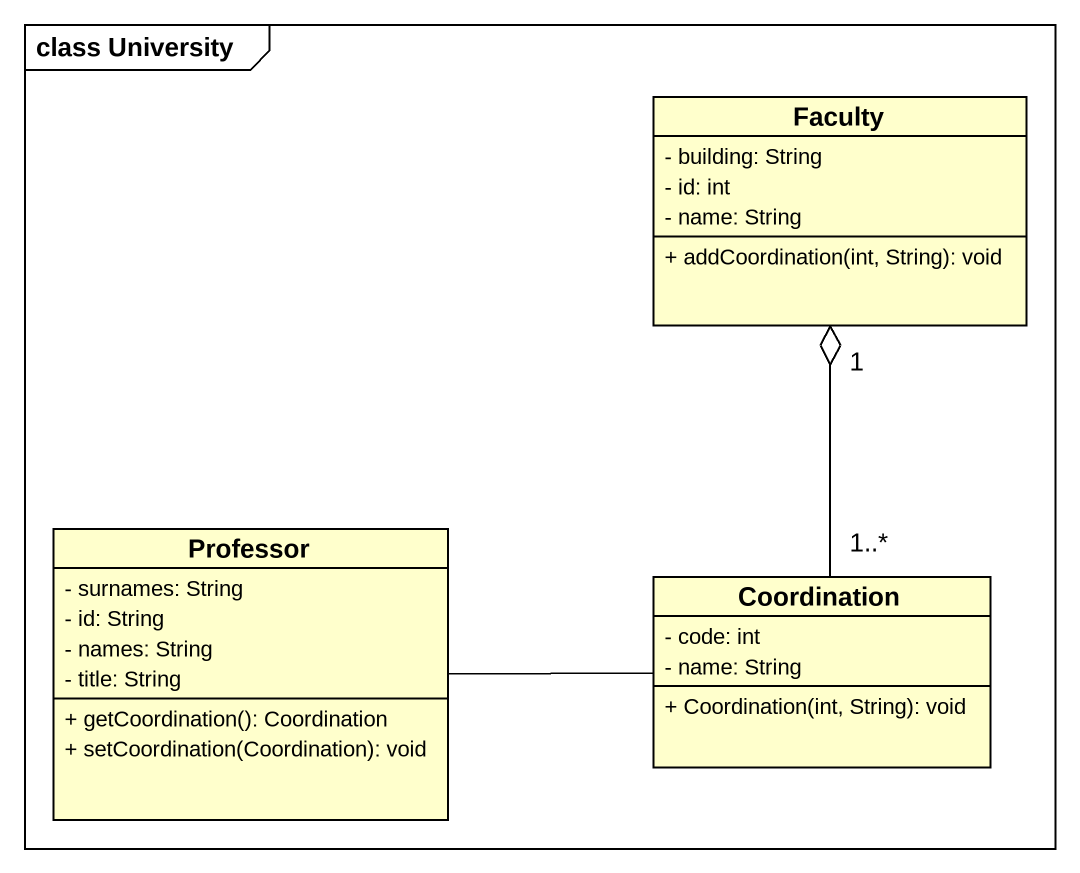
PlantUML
@startuml
mainframe class University
hide circle
hide empty members
skinparam classAttributeIconSize 0
class Faculty {
  - building: String
  - id: int
  - name: String
  + addCoordination(int, String): void
}
class Professor {
  - surnames: String
  - id: String
  - names: String
  - title: String
  + getCoordination(): Coordination
  + setCoordination(Coordination): void
}
class Coordination {
  - code: int
  - name: String
  + Coordination(int, String): void
}
Professor -right- Coordination
Coordination "1..*" -up-o "1" Faculty
@enduml
